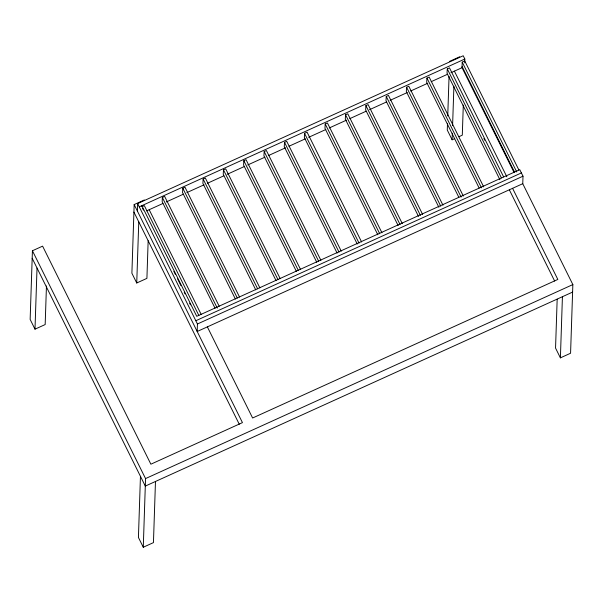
<?xml version="1.0" encoding="UTF-8"?>
<svg xmlns="http://www.w3.org/2000/svg" width="603" height="603" viewBox="0 0 603 603"><rect width="100%" height="100%" fill="white"/><g stroke="black" fill="none" stroke-linecap="round" stroke-linejoin="round"><path stroke-width="0.9" d="M144.336 199.955L134.168 204.575L242.444 422.628L150.878 464.197L42.602 246.145L32.426 250.758L30.15 319.417L34.997 329.178L45.172 324.557L46.454 285.988M34.997 329.178L37.024 268.034M134.168 204.575L131.891 273.227L136.738 282.988L146.913 278.367L148.157 240.74M137.401 211.08L137.65 203.573L463.21 55.762L464.823 59.019L464.694 62.833M136.738 282.988L138.765 221.844M140.454 476.325L138.426 537.469L143.273 547.238L153.448 542.617L155.476 481.473M143.273 547.238L145.549 478.586L32.426 250.758M219.191 306.241L164.657 196.42L162.335 197.467L162.192 201.764L215.06 308.223M137.65 203.573L197.437 323.992L197.189 331.499L522.756 183.696L523.005 176.189L519.771 169.677L196.751 316.326L141.803 205.668L141.773 206.754L144.313 205.6L198.839 315.422M361.604 241.969L307.07 132.147L304.53 133.308L304.387 137.59L357.255 244.057M447.494 123.449L447.275 130.037L452.122 139.798L454.67 138.645M447.743 115.927L449.054 76.415M452.122 139.798L452.34 133.218M452.589 125.688L453.901 86.184M514.065 172.473L462.034 67.687L462.215 62.139L464.762 60.986L518.874 169.971M463.3 105.08L462.297 135.178L458.906 136.723M557.172 299.178L555.551 348.097L560.398 357.858L570.574 353.237L572.85 284.586L522.756 183.696M560.398 357.858L562.426 296.714M239.534 297.053L185 187.232L182.799 188.234L182.536 192.583L235.404 299.05M259.878 287.88L205.352 178.058L203.143 179.053L202.887 183.395L255.747 289.862M280.222 278.692L225.695 168.87L223.487 169.873L223.231 174.222L276.091 280.689M300.565 269.511L246.039 159.697L243.838 160.692L243.574 165.034L296.435 271.501M320.909 260.33L266.383 150.516L264.182 151.511L263.918 155.86L316.786 262.32M341.26 251.142L286.726 141.328L284.526 142.331L284.262 146.68L337.13 253.139M381.948 232.788L327.421 122.967L325.213 123.969L324.957 128.311L377.817 234.771M402.291 223.607L347.765 113.786L345.557 114.781L345.3 119.13L398.161 225.597M422.635 214.419L368.109 104.598L365.908 105.6L365.644 109.942L418.505 216.409M442.986 205.239L388.453 95.417L386.252 96.42L385.988 100.769L438.856 207.236M463.33 196.058L408.796 86.244L406.595 87.239L406.332 91.581L458.785 197.211M483.674 186.87L429.14 77.056L426.939 78.058L426.675 82.407L479.129 188.03M503.603 176.86L449.491 67.883L447.283 68.878L447.027 73.219L499.887 179.686M449.552 61.385L459.727 56.765M139.263 206.829L464.823 59.019M146.642 210.869L162.908 203.49M166.338 201.93L183.478 194.143M186.907 192.591L204.055 184.804M207.485 183.252L223.773 175.85M227.203 174.297L244.351 166.511M247.78 164.951L264.928 157.172M268.358 155.612L285.505 147.825M288.935 146.273L305.224 138.878M308.653 137.318L325.801 129.532M329.23 127.979L346.378 120.193M349.808 118.633L366.096 111.238M369.526 109.686L386.674 101.899M390.103 100.339L407.251 92.553M410.681 91L427.821 83.214M431.251 81.654L447.547 74.259M450.969 72.707L462.034 67.687M195.824 320.736L521.384 172.933M197.437 323.992L523.005 176.189M145.549 478.586L572.85 284.586M572.601 292.093L145.3 486.093L32.178 258.272M462.215 62.139L516.748 171.953M462.071 66.428L514.525 172.051M454.398 71.146L506.852 176.777M512.58 188.317L557.828 279.445L252.612 418.007L207.364 326.879M483.885 138.532L484.722 140.22M509.422 189.975L554.647 281.051M447.283 68.878L501.395 177.862M426.939 78.058L481.465 187.872M406.595 87.239L461.122 197.053M386.252 96.42L440.778 206.234M365.908 105.6L420.434 215.422M345.557 114.781L400.09 224.602M325.213 123.969L379.747 233.791M304.53 133.308L359.056 243.122M284.526 142.331L339.052 252.144M264.182 151.511L318.708 261.325M243.838 160.692L298.364 270.506M223.487 169.873L278.021 279.686M203.143 179.053L257.677 288.875M182.799 188.234L237.326 298.055M162.335 197.467L217.284 308.125M149.19 209.716L201.221 314.502M142.602 208.427L143.439 210.108M173.822 271.297L175.488 274.651M177.568 278.842L180.9 285.551M184.232 292.259L185.061 293.932M189.636 303.158L190.473 304.832M133.919 212.083L239.263 424.233"/></g></svg>
